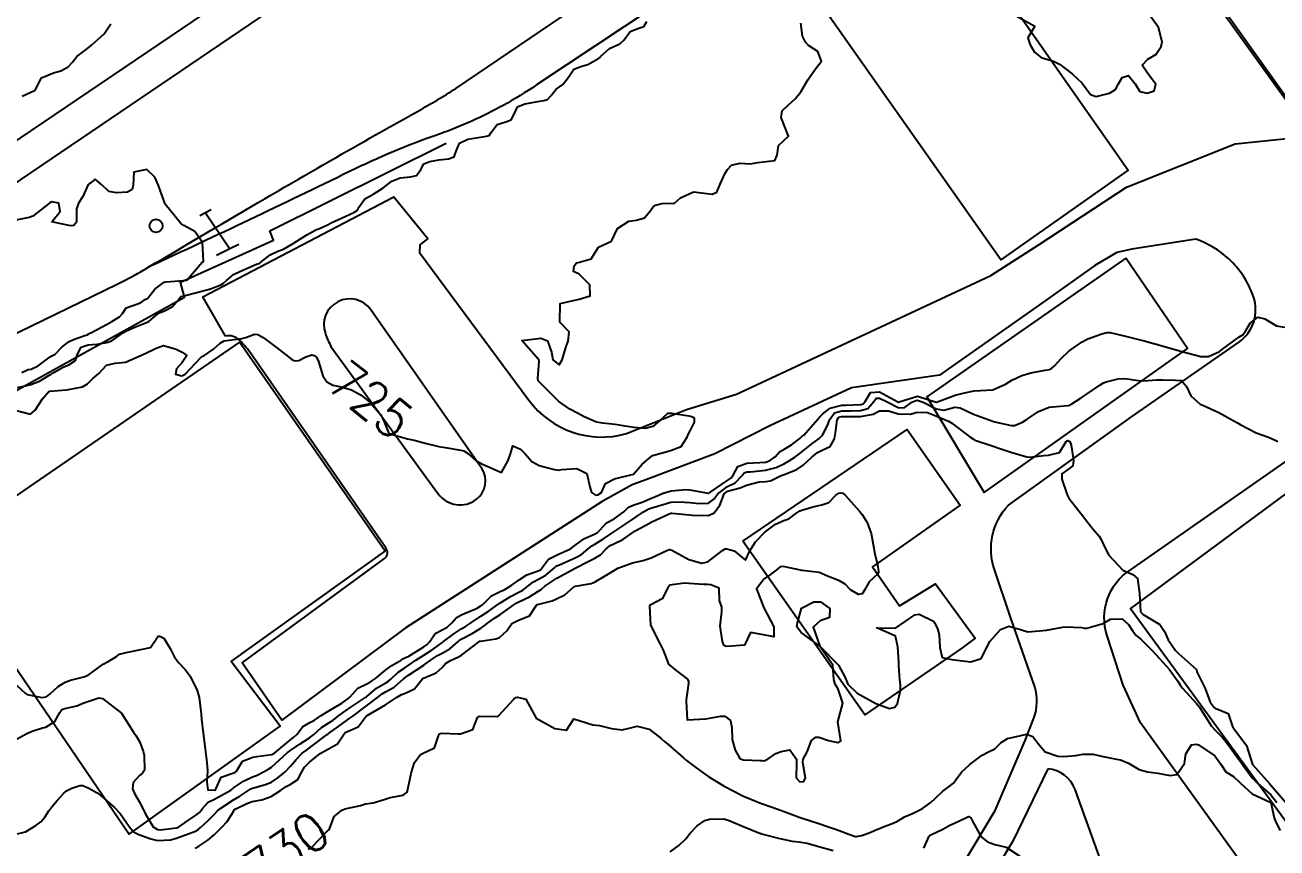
# Model space of a CAD drawing. Header units: metres. Extents: x 307586 to 320046, y 7427249 to 7434250.
# Drawn here: x 313004.6 to 313137.4, y 7432095.9 to 7432183.1 of the extents above; entities that cross this region are included whole.
import ezdxf
from ezdxf.enums import TextEntityAlignment as Align

# ---------------------------------------------------------------- set-up
doc = ezdxf.new("R2010")
doc.units = ezdxf.units.M
doc.header["$MEASUREMENT"] = 0
for name, color, linetype in [('Cotas', 45, 'Continuous'), ('Curvas de Nivel 1m', 11, 'Continuous'), ('Curvas de Nivel 5m', 15, 'Continuous'), ('Divisa', 42, 'FENCELINE2'), ('Edificações', 30, 'Continuous'), ('Linha Férrea', 20, 'Continuous'), ('Portico', 45, 'Continuous'), ('Postes', 20, 'Continuous'), ('Vias Primárias', 230, 'Continuous'), ('Vias Secundárias', 230, 'Continuous')]:
    doc.layers.add(name, color=color, linetype=linetype)
doc.styles.add('Style-STANDARD', font='STANDARD.shx')
doc.linetypes.add('FENCELINE2', pattern='A,0.25,-0.1,[132,ltypeshp.shx,S=0.1,R=0,X=-0.1,Y=0],-0.1,1', length=1.45)

msp = doc.modelspace()

# ---------------------------------------------------------------- linework, layer by layer
at = {"layer": 'Curvas de Nivel 1m', "flags": 128}
for points, elevation in [([(313003.22, 7432144.58), (313004.64, 7432144.86), (313005.22, 7432144.99), (313006.13, 7432145.35), (313007.24, 7432146.01), (313007.38, 7432146.1), (313007.59, 7432146.24), (313008.63, 7432146.85), (313009.25, 7432147.09), (313009.94, 7432147.53), (313010.17, 7432148.21), (313010.54, 7432148.95), (313011.28, 7432149.2), (313012.2, 7432149.27), (313013.28, 7432149.45), (313013.82, 7432149.63), (313014.54, 7432150.16), (313014.97, 7432150.48), (313015.3, 7432150.65), (313016.24, 7432151.07), (313017.31, 7432151.5), (313017.73, 7432151.69), (313018.22, 7432152.11), (313018.83, 7432152.59), (313019.32, 7432152.79), (313020.19, 7432153.23), (313020.93, 7432154.08), (313021.11, 7432154.31), (313021.34, 7432154.38), (313021.73, 7432154.46), (313023.35, 7432154.91), (313024.25, 7432155.15), (313025.36, 7432155.57), (313025.66, 7432155.73), (313025.96, 7432156.02), (313026.72, 7432156.67), (313027.37, 7432156.98), (313029.15, 7432157.76), (313029.38, 7432157.84), (313029.49, 7432157.87), (313029.61, 7432157.98), (313030.6, 7432158.76), (313031.4, 7432159.12), (313032.02, 7432159.34), (313033.03, 7432159.94), (313033.42, 7432160.19), (313034.47, 7432160.87), (313035.43, 7432161.38), (313035.81, 7432161.53), (313036.59, 7432161.9), (313037.15, 7432162.18), (313037.44, 7432162.3), (313038.22, 7432162.66), (313039.45, 7432163.23), (313039.84, 7432163.47), (313040.03, 7432163.85), (313040.63, 7432164.69), (313041.48, 7432165.15), (313042.53, 7432165.82), (313043.49, 7432166.56), (313044.39, 7432166.91), (313045.49, 7432167), (313046.13, 7432167.15), (313046.57, 7432167.78), (313046.9, 7432168.39), (313047.52, 7432168.64), (313048.47, 7432168.8), (313049.52, 7432168.92), (313050.12, 7432169.14), (313050.33, 7432169.73), (313050.67, 7432170.6), (313051.55, 7432170.99), (313053.13, 7432171.27), (313053.55, 7432171.32), (313053.83, 7432171.41), (313054.01, 7432171.69), (313054.68, 7432172.57), (313055.57, 7432172.86), (313056.16, 7432173.07), (313056.46, 7432173.66), (313056.82, 7432174.43), (313057.59, 7432174.76), (313058.97, 7432175.01), (313059.6, 7432175.11), (313059.99, 7432175.22), (313060.36, 7432175.61), (313060.92, 7432176.3), (313061.62, 7432176.81), (313062.24, 7432177.59), (313062.8, 7432178.42), (313063.64, 7432178.75), (313064.3, 7432178.91), (313065.42, 7432179.55), (313065.55, 7432179.66), (313065.66, 7432179.79), (313066.59, 7432180.61), (313067.67, 7432181.13), (313068.11, 7432181.52), (313068.77, 7432182.43), (313069.69, 7432182.76), (313070.24, 7432182.95), (313070.55, 7432183.49)], 724), ([(313004.29, 7432175.58), (313005.6, 7432176.18), (313005.66, 7432176.21), (313005.69, 7432176.27), (313006.36, 7432177.52), (313007.62, 7432178.03), (313008.39, 7432178.24), (313009.18, 7432178.68), (313009.64, 7432179.17), (313010.1, 7432179.76), (313010.64, 7432180.21), (313011.23, 7432180.63), (313011.66, 7432180.98), (313012.99, 7432182.18), (313013.68, 7432183.25)], 723), ([(313004.24, 7432146.28), (313004.93, 7432146.59), (313005.25, 7432146.64), (313005.98, 7432146.99), (313007.26, 7432147.94), (313007.45, 7432148.05), (313007.8, 7432148.23), (313008.52, 7432148.98), (313009.28, 7432149.54), (313009.72, 7432149.78), (313010.95, 7432150.2), (313011.22, 7432150.28), (313011.29, 7432150.37), (313011.59, 7432150.49), (313013.31, 7432151.4), (313013.8, 7432151.67), (313014.63, 7432152.16), (313014.94, 7432152.53), (313015.32, 7432153.11), (313016.84, 7432153.64), (313017.33, 7432154.01), (313017.4, 7432154.05), (313017.6, 7432154.12), (313018.35, 7432155.11), (313019.36, 7432155.83), (313019.58, 7432155.88), (313021.36, 7432156.02), (313021.75, 7432156.07), (313023.38, 7432157.95), (313023.44, 7432157.99), (313023.52, 7432158.05), (313023.41, 7432160.05), (313022.59, 7432161.23), (313021.43, 7432161.86), (313021.13, 7432162.08), (313019.45, 7432164.1), (313018.75, 7432166.11), (313018.37, 7432166.99), (313017.5, 7432167.8), (313016.12, 7432167.52), (313016.08, 7432166.14), (313015.95, 7432165.67), (313015.47, 7432165.38), (313014.3, 7432165.33), (313013.47, 7432165.47), (313012.73, 7432166.18), (313012.05, 7432166.76), (313011.48, 7432166.32), (313011.41, 7432166.28), (313011.28, 7432166.2), (313010.74, 7432164.94), (313010.25, 7432164.21), (313010.06, 7432163.61), (313010.06, 7432162.21), (313009.79, 7432161.85), (313009.43, 7432161.82), (313007.43, 7432162.24), (313008.34, 7432163.33), (313008.19, 7432164.23), (313007.45, 7432164.37), (313007.36, 7432164.34), (313007.24, 7432164.24), (313005.44, 7432162.86), (313005.02, 7432162.69), (313003.43, 7432162.4)], 723), ([(313002.85, 7432113.9), (313004.6, 7432112.27), (313004.83, 7432112.14), (313006.38, 7432111.8), (313006.83, 7432111.9), (313007.04, 7432112.03), (313007.31, 7432112.24), (313008.1, 7432112.97), (313008.84, 7432113.43), (313009.41, 7432113.65), (313010.85, 7432114), (313011.31, 7432114.19), (313012.87, 7432115.34), (313013.4, 7432115.64), (313014.28, 7432116.16), (313014.62, 7432116.42), (313014.89, 7432116.49), (313015.33, 7432116.59), (313016.89, 7432116.9), (313017.89, 7432117.11), (313018.59, 7432118.1), (313018.7, 7432118.31), (313018.91, 7432118.32), (313019.32, 7432118.1), (313019.98, 7432117), (313020.45, 7432116.08), (313020.88, 7432115.54), (313021.58, 7432114.78), (313022.1, 7432114.06), (313022.84, 7432112.56), (313023.01, 7432112.05), (313023.05, 7432111.83), (313023.26, 7432110.05), (313023.32, 7432109.53), (313023.5, 7432108.04), (313023.59, 7432107.23), (313023.73, 7432106.04), (313023.86, 7432104.93), (313023.96, 7432104.04), (313023.88, 7432102.89), (313023.98, 7432102.04), (313024.71, 7432101.98), (313024.79, 7432102.03), (313025.38, 7432103.38), (313026.74, 7432103.84), (313026.86, 7432103.88), (313027.01, 7432104), (313027.67, 7432105.07), (313028.76, 7432105.5), (313029.17, 7432105.56), (313030.76, 7432105.78), (313031.09, 7432105.96), (313032.78, 7432107.37), (313033.1, 7432107.61), (313033.45, 7432107.92), (313034.02, 7432108.69), (313034.8, 7432109.15), (313035.29, 7432109.42), (313036.01, 7432109.89), (313036.82, 7432110.39), (313038.19, 7432111.23), (313038.83, 7432111.66), (313039.04, 7432111.86), (313039.88, 7432112.82), (313040.85, 7432113.27), (313041.24, 7432113.46), (313041.76, 7432113.83), (313042.87, 7432114.75), (313043.48, 7432115.2), (313044.47, 7432115.79), (313044.72, 7432115.96), (313044.89, 7432116.01), (313045.3, 7432116.2), (313046.9, 7432117.2), (313047.23, 7432117.42), (313047.54, 7432117.75), (313048.08, 7432118.59), (313048.92, 7432119.04), (313049.38, 7432119.28), (313049.87, 7432119.73), (313050.35, 7432120.31), (313050.94, 7432120.6), (313052.53, 7432121.28), (313052.95, 7432121.53), (313053.05, 7432121.59), (313053.16, 7432121.69), (313054.07, 7432122.58), (313054.97, 7432123.05), (313055.4, 7432123.24), (313056.12, 7432123.65), (313056.99, 7432124.3), (313057.8, 7432124.83), (313059, 7432125.24), (313059.26, 7432125.36), (313059.48, 7432125.62), (313060.13, 7432126.49), (313061.02, 7432126.94), (313062.44, 7432127.58), (313062.78, 7432127.82), (313063.03, 7432128.04), (313063.92, 7432128.68), (313065.05, 7432129.17), (313065.3, 7432129.3), (313065.55, 7432129.54), (313066.27, 7432130.33), (313067.07, 7432130.77), (313068.11, 7432131.51), (313068.6, 7432131.99), (313069.08, 7432132.19), (313070.04, 7432132.54), (313071.1, 7432132.97), (313071.47, 7432133.11), (313072.27, 7432133.46), (313073.11, 7432133.74), (313074.68, 7432133.87), (313075.11, 7432133.83), (313077.05, 7432133.46), (313077.1, 7432133.46), (313077.24, 7432133.55), (313079.12, 7432134.85), (313079.44, 7432135.05), (313079.7, 7432135.37), (313080.19, 7432136.31), (313081.14, 7432136.66), (313082.51, 7432136.72), (313083.14, 7432136.78), (313083.56, 7432136.9), (313084.14, 7432137.32), (313084.62, 7432137.85), (313085.16, 7432138.17), (313085.87, 7432138.59), (313086.78, 7432139.29), (313086.99, 7432139.47), (313087.18, 7432139.64), (313088.63, 7432141.27), (313088.89, 7432141.57), (313089.2, 7432141.89), (313089.98, 7432142.48), (313091.22, 7432142.79), (313091.64, 7432142.81), (313093.22, 7432142.87), (313093.49, 7432142.94), (313093.69, 7432143.21), (313094.27, 7432144.16), (313095.23, 7432144.21), (313097.16, 7432143.17), (313097.22, 7432143.14), (313097.26, 7432143.13), (313097.31, 7432143.17), (313099.23, 7432143.77), (313101.21, 7432143.12), (313101.25, 7432143.12), (313103.23, 7432143.87), (313104.22, 7432144.1), (313105.24, 7432144.33), (313105.93, 7432144.37), (313107.24, 7432144.42), (313108.58, 7432145.03), (313109.25, 7432145.45), (313110.3, 7432145.96), (313111.26, 7432146.22), (313112.8, 7432146.52), (313113.26, 7432146.6), (313113.51, 7432146.72), (313113.77, 7432146.96), (313114.47, 7432147.76), (313115.29, 7432148.52), (313115.54, 7432148.7), (313115.91, 7432148.94), (313116.72, 7432149.51), (313117.3, 7432149.84), (313118.78, 7432150.38), (313119.31, 7432150.52), (313119.69, 7432150.52), (313121.31, 7432150.12), (313122.3, 7432149.87), (313123.3, 7432149.61), (313124.95, 7432149.18), (313125.3, 7432149.07), (313126.19, 7432148.82), (313127.29, 7432148.51), (313128.63, 7432148.13), (313129.28, 7432147.98), (313130.11, 7432147.95), (313131.29, 7432148.49), (313131.6, 7432148.76), (313133.31, 7432150.01), (313133.75, 7432150.28), (313134.06, 7432150.72), (313134.54, 7432151.51), (313135.33, 7432152.14), (313136.07, 7432151.96), (313137.32, 7432151.22), (313139.05, 7432150.94)], 726), ([(313003.68, 7432107.38), (313004.78, 7432107.99), (313005.35, 7432108.26), (313006.44, 7432108.59), (313006.79, 7432108.68), (313007.77, 7432109.26), (313008.29, 7432110.23), (313008.5, 7432110.54), (313008.82, 7432110.66), (313010.1, 7432110.92), (313010.82, 7432111.25), (313012.44, 7432111.78), (313012.83, 7432111.71), (313014.81, 7432110.15), (313016.1, 7432108.13), (313016.39, 7432107.74), (313016.77, 7432107.07), (313017.12, 7432106.12), (313017.22, 7432105.65), (313017.26, 7432104.11), (313017.06, 7432103.79), (313016.73, 7432103.55), (313016.06, 7432102.79), (313015.99, 7432102.13), (313016.21, 7432101.63), (313016.7, 7432100.78), (313017.04, 7432100.12), (313017.36, 7432099.44), (313018.18, 7432098.1), (313018.66, 7432097.82), (313018.96, 7432097.79), (313020.66, 7432098), (313020.87, 7432098.08), (313021.93, 7432098.8), (313022.68, 7432099.31), (313023.09, 7432099.64), (313023.41, 7432100.04), (313024.03, 7432100.71), (313024.7, 7432101.04), (313026.44, 7432102), (313026.59, 7432102.13), (313026.72, 7432102.23), (313027.77, 7432102.95), (313028.73, 7432103.4), (313029.15, 7432103.56), (313029.97, 7432103.97), (313030.47, 7432104.24), (313030.75, 7432104.43), (313032.41, 7432105.94), (313032.77, 7432106.24), (313033.78, 7432106.92), (313034.78, 7432107.55), (313035.22, 7432107.9), (313036.05, 7432108.64), (313036.8, 7432109.12), (313037.26, 7432109.42), (313037.84, 7432109.87), (313038.82, 7432110.58), (313040.74, 7432111.84), (313040.8, 7432111.88), (313040.83, 7432111.91), (313041.88, 7432112.79), (313042.86, 7432113.37), (313043.13, 7432113.53), (313043.43, 7432113.8), (313044.17, 7432114.49), (313044.87, 7432114.97), (313046.06, 7432115.77), (313046.89, 7432116.32), (313047.77, 7432116.87), (313048.9, 7432117.68), (313048.94, 7432117.7), (313048.98, 7432117.74), (313050.06, 7432118.58), (313050.92, 7432119.12), (313051.3, 7432119.34), (313051.84, 7432119.71), (313052.94, 7432120.43), (313053.71, 7432120.92), (313054.74, 7432121.67), (313054.86, 7432121.77), (313054.96, 7432121.83), (313056.09, 7432122.53), (313056.97, 7432122.98), (313057.4, 7432123.21), (313057.93, 7432123.63), (313058.52, 7432124.09), (313058.99, 7432124.32), (313059.83, 7432124.78), (313060.79, 7432125.6), (313060.9, 7432125.7), (313061, 7432125.76), (313061.27, 7432125.87), (313063.01, 7432126.66), (313063.6, 7432126.98), (313064.31, 7432127.56), (313064.7, 7432127.88), (313065.03, 7432128.07), (313065.96, 7432128.62), (313067.05, 7432129.38), (313067.14, 7432129.44), (313067.27, 7432129.53), (313069.07, 7432130.73), (313069.53, 7432131.03), (313070.2, 7432131.49), (313070.75, 7432131.81), (313071.08, 7432131.94), (313072.26, 7432132.29), (313073.09, 7432132.51), (313073.96, 7432132.57), (313075.09, 7432132.5), (313076.12, 7432132.38), (313077.09, 7432132.4), (313077.66, 7432132.83), (313078.06, 7432133.4), (313079.11, 7432134.2), (313079.9, 7432134.59), (313080.66, 7432135.36), (313080.86, 7432135.63), (313081.13, 7432135.73), (313081.53, 7432135.75), (313083.13, 7432135.93), (313084.24, 7432136.21), (313085.14, 7432136.62), (313085.58, 7432136.86), (313086.24, 7432137.3), (313086.76, 7432137.69), (313087.15, 7432137.99), (313087.88, 7432138.57), (313088.81, 7432139.27), (313089.18, 7432139.64), (313089.74, 7432140.71), (313089.92, 7432141.25), (313090.46, 7432141.99), (313091.21, 7432142.2), (313092.21, 7432142.22), (313093.21, 7432142.24), (313093.97, 7432142.44), (313094.62, 7432143.2), (313094.87, 7432143.55), (313095.23, 7432143.56), (313095.95, 7432143.18), (313097.21, 7432142.55), (313097.84, 7432142.54), (313098.72, 7432143.15), (313099.22, 7432143.33), (313099.86, 7432143.13), (313101.21, 7432142.43), (313102.05, 7432142.27), (313103.22, 7432142.58), (313103.76, 7432142.54), (313105.2, 7432141.86), (313107.12, 7432141.13), (313107.19, 7432141.11), (313107.44, 7432141.05), (313108.87, 7432140.71), (313109.19, 7432140.64), (313109.55, 7432140.65), (313110.39, 7432141.01), (313110.89, 7432141.31), (313111.2, 7432141.54), (313112.07, 7432142.13), (313113.22, 7432142.58), (313113.55, 7432142.64), (313115.22, 7432142.76), (313115.37, 7432142.8), (313115.63, 7432142.95), (313116.59, 7432143.58), (313117.23, 7432144), (313118.58, 7432144.91), (313118.98, 7432145.17), (313119.25, 7432145.29), (313120.54, 7432145.6), (313121.25, 7432145.63), (313122.69, 7432145.42), (313123.25, 7432145.38), (313124.61, 7432145.48), (313125.25, 7432145.48), (313126.6, 7432145.46), (313127.25, 7432145.42), (313127.77, 7432144.8), (313128.23, 7432143.79), (313129.22, 7432142.93), (313129.56, 7432142.78), (313131.21, 7432142.03), (313132.8, 7432141.14), (313133.2, 7432140.92), (313133.54, 7432140.73), (313135.18, 7432139.88), (313136.48, 7432139.4), (313137.18, 7432139.09), (313137.45, 7432138.96)], 727), ([(313003.61, 7432097.32), (313004.66, 7432097.57), (313005.76, 7432098.25), (313006.27, 7432098.64), (313006.68, 7432099.13), (313007.12, 7432099.8), (313007.44, 7432100.23), (313008.02, 7432100.91), (313008.71, 7432101.67), (313009.01, 7432101.92), (313009.57, 7432102.21), (313010.41, 7432102.5), (313010.72, 7432102.49), (313011.36, 7432102.19), (313012.23, 7432101.7), (313012.7, 7432101.37), (313014.08, 7432100.16), (313014.68, 7432099.51), (313015.65, 7432098.14), (313016.1, 7432097.58), (313016.65, 7432097.29), (313017.93, 7432096.83), (313018.65, 7432096.67), (313020.01, 7432096.73), (313020.65, 7432096.9), (313022.01, 7432097.41), (313022.66, 7432097.65), (313022.92, 7432097.79), (313023.22, 7432098.04), (313023.98, 7432098.73), (313024.68, 7432099.44), (313024.97, 7432099.75), (313025.26, 7432100.02), (313026.7, 7432100.97), (313027.36, 7432101.34), (313028.33, 7432101.98), (313028.56, 7432102.14), (313028.72, 7432102.21), (313030.11, 7432102.58), (313030.73, 7432102.85), (313031.4, 7432103.29), (313032.19, 7432103.94), (313032.75, 7432104.52), (313033.39, 7432105.29), (313034, 7432105.92), (313034.43, 7432106.24), (313034.77, 7432106.47), (313036.64, 7432107.88), (313036.72, 7432107.94), (313036.78, 7432107.99), (313037.89, 7432108.77), (313038.81, 7432109.43), (313039.06, 7432109.61), (313039.37, 7432109.85), (313040.82, 7432110.92), (313041.99, 7432111.82), (313042.46, 7432112.2), (313042.84, 7432112.41), (313043.75, 7432112.9), (313044.75, 7432113.79), (313044.81, 7432113.85), (313044.86, 7432113.89), (313045.25, 7432114.17), (313046.88, 7432115.23), (313047.19, 7432115.45), (313047.57, 7432115.75), (313048.35, 7432116.28), (313048.89, 7432116.56), (313049.65, 7432116.98), (313050.48, 7432117.72), (313050.7, 7432117.92), (313050.91, 7432118.04), (313052.01, 7432118.61), (313052.92, 7432119.16), (313053.25, 7432119.36), (313053.65, 7432119.68), (313054.4, 7432120.21), (313054.94, 7432120.58), (313056.43, 7432121.65), (313056.74, 7432121.86), (313056.96, 7432121.96), (313058.09, 7432122.5), (313058.97, 7432123.04), (313059.32, 7432123.28), (313059.74, 7432123.61), (313060.46, 7432124.13), (313060.99, 7432124.47), (313063, 7432125.57), (313064.32, 7432126.24), (313065.01, 7432126.6), (313065.62, 7432126.95), (313066.19, 7432127.54), (313066.64, 7432127.92), (313067.03, 7432128.12), (313068.01, 7432128.55), (313069.05, 7432129.32), (313069.15, 7432129.4), (313069.32, 7432129.5), (313070.44, 7432130.1), (313071.06, 7432130.44), (313072.92, 7432131.3), (313073.07, 7432131.34), (313073.18, 7432131.34), (313075.07, 7432131.17), (313075.36, 7432131.14), (313077.07, 7432131.1), (313077.69, 7432131.4), (313078.29, 7432132.19), (313078.74, 7432133.39), (313079.11, 7432133.68), (313080.43, 7432134.04), (313081.11, 7432134.31), (313082.47, 7432134.69), (313083.12, 7432134.71), (313083.65, 7432134.79), (313084.71, 7432135.31), (313085.01, 7432135.43), (313085.12, 7432135.46), (313086.45, 7432135.98), (313087.13, 7432136.43), (313088.04, 7432137.28), (313088.63, 7432137.79), (313089.15, 7432138.04), (313090, 7432138.41), (313090.43, 7432139.25), (313090.55, 7432139.87), (313090.72, 7432141.24), (313090.9, 7432141.54), (313091.2, 7432141.62), (313092.79, 7432141.62), (313093.2, 7432141.62), (313094.54, 7432141.86), (313095.21, 7432142.2), (313096.17, 7432142.22), (313097.2, 7432141.89), (313098.5, 7432141.86), (313099.21, 7432142.08), (313100.32, 7432142.02), (313101.2, 7432141.68), (313102.54, 7432141.1), (313102.95, 7432140.85), (313103.19, 7432140.64), (313104.79, 7432139.46), (313105.17, 7432139.19), (313105.42, 7432139.07), (313107.16, 7432138.48), (313107.98, 7432138.22), (313109.16, 7432137.84), (313110.83, 7432137.32), (313111.15, 7432137.28), (313112.65, 7432137.48), (313113.15, 7432137.52), (313114.32, 7432137.8), (313115.03, 7432138.95), (313115.09, 7432139.03), (313115.17, 7432139.05), (313115.41, 7432138.95), (313115.54, 7432138.57), (313115.79, 7432136.94), (313115.72, 7432136.37), (313115.14, 7432135.96), (313114.55, 7432135.54), (313114.54, 7432134.96), (313115.11, 7432133.31), (313115.3, 7432132.95), (313116.06, 7432131.97), (313116.87, 7432130.93), (313117.07, 7432130.68), (313117.84, 7432129.7), (313118.5, 7432128.91), (313118.72, 7432128.58), (313119.04, 7432127.86), (313119.54, 7432126.89), (313121.01, 7432125.33), (313122.08, 7432124.86), (313122.58, 7432124.44), (313122.78, 7432122.85), (313122.9, 7432120.91), (313122.93, 7432120.85), (313123.17, 7432120.63), (313124.94, 7432119.57), (313125.44, 7432118.82), (313125.83, 7432117.92), (313126.6, 7432116.81), (313126.91, 7432116.49), (313128.82, 7432114.78), (313128.84, 7432114.74), (313128.88, 7432114.54), (313129.75, 7432112.77), (313130.29, 7432111.32), (313130.71, 7432110.76), (313130.83, 7432110.67), (313132.21, 7432110.12), (313132.67, 7432108.73), (313132.72, 7432108.64), (313132.81, 7432108.53), (313134.13, 7432106.72), (313134.76, 7432104.71), (313136.57, 7432102.69), (313136.74, 7432102.5), (313138.32, 7432100.67)], 728), ([(313022.64, 7432095.85), (313022.79, 7432095.9), (313023.02, 7432096.05), (313024, 7432096.69), (313024.66, 7432097.26), (313025.44, 7432098.02), (313026.02, 7432098.66), (313026.69, 7432099.73), (313026.79, 7432099.9), (313026.94, 7432100), (313028.12, 7432100.57), (313028.7, 7432100.78), (313029.7, 7432100.97), (313030.71, 7432101.31), (313031.7, 7432101.95), (313032.29, 7432102.37), (313032.72, 7432102.6), (313033.54, 7432103.11), (313033.96, 7432103.92), (313034.25, 7432104.42), (313034.75, 7432104.95), (313035.88, 7432105.89), (313036.77, 7432106.38), (313037.73, 7432106.91), (313038.36, 7432107.86), (313038.56, 7432108.09), (313038.79, 7432108.2), (313039.94, 7432108.71), (313040.79, 7432109.84), (313040.81, 7432109.86), (313040.89, 7432109.91), (313042.83, 7432111.04), (313043.98, 7432111.8), (313044.51, 7432112.12), (313044.84, 7432112.25), (313045.9, 7432112.72), (313046.73, 7432113.76), (313046.86, 7432113.86), (313048.19, 7432114.43), (313048.88, 7432115.04), (313049.2, 7432115.41), (313049.72, 7432115.73), (313050.51, 7432116.1), (313050.89, 7432116.31), (313052.69, 7432117.69), (313052.82, 7432117.77), (313052.9, 7432117.8), (313054.54, 7432118.05), (313054.91, 7432118.19), (313055.69, 7432118.89), (313056.24, 7432119.65), (313056.94, 7432120.03), (313058.08, 7432120.49), (313058.84, 7432121.62), (313058.9, 7432121.67), (313058.95, 7432121.69), (313060.5, 7432122.06), (313060.96, 7432122.26), (313061.85, 7432122.71), (313062.83, 7432123.57), (313062.98, 7432123.61), (313064.63, 7432123.91), (313064.99, 7432124.05), (313065.93, 7432124.6), (313067, 7432125.25), (313067.46, 7432125.52), (313069.01, 7432126.08), (313070.16, 7432126.34), (313071.01, 7432126.63), (313072.74, 7432127.45), (313072.97, 7432127.51), (313073.02, 7432127.51), (313073.2, 7432127.45), (313075.01, 7432126.46), (313076.37, 7432126.06), (313077.01, 7432126.21), (313078.58, 7432127.39), (313078.85, 7432127.56), (313079.03, 7432127.58), (313079.8, 7432127.37), (313081.01, 7432126.36), (313081.47, 7432127.35), (313082.07, 7432128.32), (313083.05, 7432129.33), (313084.19, 7432130.19), (313085.07, 7432130.57), (313085.61, 7432130.76), (313086.29, 7432131.3), (313086.76, 7432131.61), (313087.08, 7432131.72), (313088.3, 7432132.06), (313089.09, 7432132.25), (313089.85, 7432132.49), (313090.57, 7432133.25), (313090.89, 7432133.46), (313091.11, 7432133.5), (313091.33, 7432133.46), (313091.6, 7432133.23), (313093.08, 7432131.57), (313093.38, 7432131.21), (313093.92, 7432130.35), (313094.33, 7432129.2), (313094.6, 7432127.63), (313094.68, 7432127.19), (313095.01, 7432125.89), (313095.11, 7432125.19), (313095.11, 7432125.08), (313095, 7432124.88), (313094.13, 7432124.06), (313093.62, 7432123.2), (313093.37, 7432122.82), (313092.98, 7432122.72), (313092.15, 7432123.22), (313091.57, 7432123.82), (313090.99, 7432124.18), (313089.51, 7432124.74), (313089, 7432125), (313088.8, 7432125.06), (313087, 7432125.29), (313085.01, 7432125.7), (313084.67, 7432125.65), (313084.24, 7432125.32), (313083.55, 7432124.77), (313082.99, 7432124.38), (313082.18, 7432123.34), (313082.95, 7432121.33), (313084.01, 7432119.32), (313084, 7432118.24), (313082.92, 7432118.46), (313081.55, 7432118.72), (313080.9, 7432117.36), (313079.07, 7432117.21), (313078.9, 7432117.26), (313078.81, 7432117.29), (313078.69, 7432117.38), (313078.55, 7432117.74), (313078.33, 7432119.39), (313078.49, 7432120.93), (313078.48, 7432121.39), (313078.26, 7432122.09), (313078.21, 7432123.39), (313077.33, 7432123.75), (313076.99, 7432123.8), (313076.59, 7432123.81), (313074.99, 7432123.91), (313074.49, 7432123.94), (313072.99, 7432123.74), (313072.78, 7432123.45), (313072.16, 7432122.27), (313070.96, 7432121.64), (313070.85, 7432121.59), (313070.82, 7432121.48), (313070.93, 7432119.48), (313071.94, 7432117.46), (313072.27, 7432116.83), (313072.79, 7432115.45), (313072.82, 7432115.39), (313072.88, 7432115.31), (313073.64, 7432114.68), (313074.87, 7432113.77), (313074.95, 7432113.52), (313074.96, 7432113.43), (313074.95, 7432113.34), (313074.85, 7432112.57), (313074.7, 7432111.57), (313074.7, 7432111.43), (313074.81, 7432109.43), (313076.81, 7432109.57), (313078.36, 7432109.84), (313078.82, 7432109.84), (313079.43, 7432109.37), (313079.57, 7432108.6), (313079.6, 7432107.37), (313079.91, 7432106.23), (313080.42, 7432105.36), (313080.76, 7432105.22), (313082.57, 7432105.14), (313082.76, 7432105.12), (313082.99, 7432105.1), (313083.42, 7432105.32), (313084.21, 7432105.88), (313084.77, 7432106.08), (313085.72, 7432106.25), (313086.43, 7432105.29), (313086.41, 7432104.94), (313086.38, 7432103.29), (313086.74, 7432102.9), (313087.15, 7432102.87), (313087.38, 7432103.27), (313087.1, 7432104.93), (313087.12, 7432105.28), (313087.56, 7432106.06), (313088, 7432107.27), (313088.45, 7432107.61), (313088.79, 7432107.61), (313089.79, 7432107.25), (313090.78, 7432107.04), (313091.12, 7432107.23), (313090.81, 7432109.24), (313091.33, 7432111.23), (313090.85, 7432112.7), (313090.52, 7432113.24), (313090.37, 7432113.74), (313090.28, 7432115.25), (313088.9, 7432117.26), (313086.92, 7432118.72), (313086.44, 7432119.29), (313086.51, 7432119.72), (313086.95, 7432121.29), (313088.26, 7432121.97), (313088.96, 7432121.95), (313089.96, 7432121.25), (313089.91, 7432120.28), (313088.94, 7432119.94), (313088.18, 7432119.27), (313088.9, 7432117.26), (313090.88, 7432115.24), (313091.57, 7432113.93), (313091.86, 7432113.22), (313092.85, 7432112.28), (313094.83, 7432111.19), (313096.29, 7432110.64), (313096.83, 7432110.78), (313097.14, 7432111.17), (313097.43, 7432112.59), (313097.43, 7432113.16), (313097.38, 7432113.67), (313097.28, 7432115.16), (313097.27, 7432115.55), (313097.16, 7432117.17), (313096.92, 7432118.3), (313094.93, 7432119.19), (313096.93, 7432119.17), (313098.95, 7432120.59), (313099.43, 7432120.65), (313100.94, 7432119.89), (313101.23, 7432119.41), (313101.35, 7432119.11), (313101.56, 7432118.47), (313101.6, 7432117.11), (313101.86, 7432116.07), (313102.89, 7432115.86), (313104.29, 7432115.67), (313104.89, 7432115.59), (313105.99, 7432115.96), (313106.58, 7432117.05), (313106.66, 7432117.29), (313106.91, 7432117.76), (313108.04, 7432119.03), (313108.94, 7432119.37), (313110.17, 7432119.01), (313110.93, 7432118.76), (313112.93, 7432118.97), (313114.61, 7432119.28), (313114.94, 7432119.3), (313116.65, 7432119.22), (313116.94, 7432119.18), (313117.19, 7432119.18), (313118.94, 7432119.67), (313119.73, 7432120.11), (313120.95, 7432120.16), (313121.61, 7432119.54), (313122.07, 7432118.86), (313122.45, 7432118.38), (313122.92, 7432118), (313124.09, 7432116.84), (313124.9, 7432115.96), (313125.93, 7432114.82), (313126.87, 7432113.55), (313127.15, 7432113.09), (313127.35, 7432112.8), (313128.84, 7432111.17), (313129.16, 7432110.78), (313129.75, 7432109.84), (313130.43, 7432108.76), (313130.81, 7432108.35), (313131.61, 7432107.56), (313132.25, 7432106.74), (313132.78, 7432105.99), (313133.7, 7432104.72), (313134.75, 7432103.3), (313135.34, 7432102.7), (313136.73, 7432101.51), (313137.37, 7432100.68)], 729), ([(313073.02, 7432095.45), (313073.95, 7432096.13), (313074.66, 7432096.84), (313075.13, 7432097.42), (313075.88, 7432098.2), (313076.68, 7432098.77), (313077.17, 7432098.91), (313078.69, 7432098.94), (313079.28, 7432098.78), (313080.68, 7432098.17), (313082.59, 7432097.4), (313082.66, 7432097.38), (313082.86, 7432097.33), (313084.66, 7432096.88), (313085.97, 7432096.6), (313086.66, 7432096.53), (313087.56, 7432096.37), (313088.65, 7432096.07), (313090.3, 7432095.59)], 731), ([(313099.93, 7432095.85), (313100.5, 7432097.12), (313100.58, 7432097.21), (313100.66, 7432097.25), (313101.93, 7432097.84), (313102.68, 7432098.28), (313103.25, 7432098.53), (313104.38, 7432099.07), (313104.59, 7432099.18), (313104.69, 7432099.21), (313104.92, 7432099.07), (313105.12, 7432098.63), (313105.99, 7432097.06), (313106.66, 7432096.51), (313107.46, 7432096.24), (313108.66, 7432095.95), (313110.09, 7432095.01)], 731)]:
    msp.add_lwpolyline(points, dxfattribs=dict(at, elevation=elevation))
at = {"layer": 'Curvas de Nivel 5m', "flags": 128}
for points, elevation in [([(313109.71, 7432184.08), (313111.7, 7432183), (313110.93, 7432181.76), (313111.21, 7432181), (313111.67, 7432180.23), (313112.35, 7432179.68), (313113.66, 7432179.29), (313114.29, 7432178.96), (313115.64, 7432177.95), (313116.72, 7432176.94), (313117.61, 7432175.76), (313118.21, 7432175.52), (313119.61, 7432175.87), (313120.24, 7432176.27), (313120.55, 7432176.89), (313120.96, 7432177.55), (313121.64, 7432177.74), (313122.34, 7432176.87), (313122.82, 7432176.06), (313123.61, 7432175.87), (313124.33, 7432176.13), (313124.52, 7432176.84), (313123.64, 7432178.02), (313123.08, 7432178.86), (313123.66, 7432179.48), (313124.53, 7432179.98), (313125.1, 7432180.84), (313125.18, 7432181.33), (313124.79, 7432182.84), (313123.72, 7432184.35)], 725), ([(313003.55, 7432142.29), (313005.19, 7432141.87), (313005.68, 7432142.26), (313006.45, 7432143.49), (313007.13, 7432144.24), (313007.18, 7432144.27), (313007.21, 7432144.28), (313008.99, 7432144.45), (313009.22, 7432144.47), (313010.68, 7432144.74), (313011.23, 7432145.06), (313011.8, 7432145.63), (313012.44, 7432146.18), (313013.25, 7432147.04), (313014.14, 7432147.27), (313015.26, 7432147.37), (313016.94, 7432148.12), (313017.17, 7432148.21), (313017.26, 7432148.25), (313018.52, 7432148.86), (313019.28, 7432149.14), (313020.62, 7432148.74), (313021.27, 7432148.42), (313021.77, 7432148.07), (313021.26, 7432147.33), (313020.67, 7432146.67), (313020.55, 7432146.09), (313021.24, 7432145.93), (313021.57, 7432146.08), (313023.26, 7432147.89), (313023.36, 7432147.96), (313023.56, 7432148.05), (313024.58, 7432148.73), (313025.28, 7432149.37), (313025.7, 7432149.61), (313027.29, 7432149.84), (313027.45, 7432149.84), (313028.01, 7432149.99), (313028.94, 7432150.34), (313029.3, 7432150.29), (313029.84, 7432149.97), (313031.28, 7432148.93), (313032.55, 7432147.94), (313032.92, 7432147.6), (313033.26, 7432147.52), (313033.63, 7432147.55), (313034.36, 7432147.92), (313035.03, 7432148.15), (313035.27, 7432148.09), (313035.52, 7432147.91), (313035.72, 7432147.45), (313036.17, 7432145.9), (313036.61, 7432145.27), (313037.23, 7432144.94), (313038.12, 7432144.76), (313039.23, 7432144.45), (313040.25, 7432143.85), (313041.21, 7432143.08), (313042.31, 7432141.82), (313042.6, 7432141.23), (313043.17, 7432139.81), (313045.16, 7432139.22), (313045.86, 7432139.08), (313047.16, 7432138.73), (313048.48, 7432138.42), (313049.15, 7432138.31), (313050.83, 7432138.04), (313051.15, 7432137.95), (313051.51, 7432137.71), (313052.39, 7432136.95), (313053.13, 7432136.55), (313055.12, 7432135.67), (313055.84, 7432136.95), (313056.08, 7432137.66), (313056.32, 7432138.49), (313057.15, 7432138.13), (313057.64, 7432137.64), (313058.35, 7432136.84), (313059.13, 7432136.41), (313060.75, 7432135.98), (313061.13, 7432135.93), (313061.52, 7432135.99), (313063.13, 7432136.1), (313064.19, 7432135.56), (313064.51, 7432134.15), (313064.69, 7432133.55), (313065.1, 7432133.28), (313065.34, 7432133.31), (313065.73, 7432133.54), (313066.16, 7432134.49), (313067.12, 7432135), (313069.12, 7432135.5), (313070.06, 7432136.56), (313071.14, 7432137.48), (313072.7, 7432137.91), (313073.15, 7432138.02), (313074.19, 7432138.41), (313074.81, 7432139.43), (313074.93, 7432139.68), (313075.18, 7432140.15), (313075.61, 7432141), (313075.6, 7432141.43), (313075.2, 7432141.6), (313074.99, 7432141.64), (313073.2, 7432141.94), (313072.74, 7432141.91), (313072.23, 7432141.46), (313071.18, 7432140.53), (313070.35, 7432140.32), (313069.18, 7432140.43), (313068.24, 7432140.57), (313067.19, 7432140.77), (313065.83, 7432140.9), (313065.19, 7432141.02), (313063.88, 7432141.56), (313063.2, 7432141.95), (313062.39, 7432142.39), (313061.22, 7432143.21), (313060.82, 7432143.6), (313059.24, 7432145.19), (313059.02, 7432145.4), (313058.98, 7432145.62), (313059.12, 7432147.48), (313059.08, 7432147.62), (313057.29, 7432149.65), (313059.3, 7432149.91), (313059.99, 7432149.61), (313060.44, 7432148.44), (313060.56, 7432147.61), (313061.26, 7432147.1), (313061.55, 7432147.6), (313061.94, 7432148.93), (313062.19, 7432149.59), (313062.3, 7432150.59), (313061.31, 7432151.6), (313061.34, 7432153.6), (313063.35, 7432154.04), (313064.52, 7432154.39), (313064.5, 7432155.56), (313063.37, 7432156.7), (313062.78, 7432156.98), (313062.85, 7432157.58), (313063.08, 7432157.89), (313063.39, 7432157.97), (313064.64, 7432158.31), (313065.41, 7432159.55), (313066.78, 7432160.18), (313067.43, 7432161.53), (313068.64, 7432162.31), (313069.45, 7432162.43), (313070.28, 7432162.66), (313070.98, 7432163.48), (313071.16, 7432163.79), (313071.47, 7432164.01), (313072.17, 7432164.17), (313073.47, 7432164.23), (313074.12, 7432164.8), (313075.48, 7432165.43), (313077.48, 7432165.16), (313077.96, 7432165.4), (313078.32, 7432166.23), (313078.86, 7432167.39), (313079.11, 7432167.79), (313079.52, 7432168.26), (313080.41, 7432168.48), (313081.52, 7432168.4), (313082.33, 7432168.54), (313083.52, 7432168.69), (313084.1, 7432168.75), (313084.35, 7432169.32), (313084.51, 7432170.35), (313085.55, 7432171.31), (313084.8, 7432173.32), (313084.9, 7432174), (313085.6, 7432174.68), (313085.93, 7432174.97), (313086.27, 7432175.3), (313086.88, 7432176.03), (313087.62, 7432177.29), (313088.44, 7432178.48), (313089.05, 7432179.27), (313088.69, 7432180.3), (313087.67, 7432180.95), (313087.36, 7432181.29), (313087.06, 7432181.92), (313086.88, 7432183.3)], 725), ([(313034.64, 7432095.73), (313034.98, 7432095.9), (313036.66, 7432097.67), (313036.78, 7432097.76), (313036.87, 7432097.88), (313037.37, 7432099.19), (313038.21, 7432099.86), (313038.55, 7432100.01), (313038.69, 7432100.05), (313040.19, 7432100.36), (313040.7, 7432100.54), (313041.53, 7432100.66), (313042.7, 7432101), (313043.31, 7432101.2), (313044.71, 7432101.46), (313045.11, 7432101.78), (313045.41, 7432103.1), (313045.55, 7432103.78), (313045.91, 7432104.93), (313046.53, 7432105.76), (313046.76, 7432105.87), (313048.04, 7432106.47), (313048.46, 7432107.74), (313048.57, 7432107.96), (313048.79, 7432108.02), (313050.54, 7432107.97), (313050.79, 7432107.97), (313052.08, 7432108.41), (313052.6, 7432109.69), (313052.81, 7432109.82), (313054.68, 7432109.8), (313054.81, 7432109.86), (313056.44, 7432111.65), (313056.65, 7432111.83), (313056.84, 7432111.86), (313057.7, 7432111.63), (313058.81, 7432109.62), (313060.8, 7432108.52), (313062.01, 7432108.36), (313062.81, 7432109.57), (313064.8, 7432108.91), (313065.52, 7432108.83), (313066.8, 7432108.53), (313067.92, 7432108.39), (313068.8, 7432108.61), (313069.51, 7432108.79), (313070.8, 7432108.47), (313072.06, 7432107.46), (313072.44, 7432107.11), (313072.78, 7432106.86), (313074.43, 7432105.43), (313074.76, 7432105.15), (313075.73, 7432104.39), (313076.75, 7432103.65), (313077.12, 7432103.4), (313078.73, 7432102.4), (313080.66, 7432101.41), (313080.71, 7432101.39), (313080.78, 7432101.36), (313082.16, 7432100.79), (313082.71, 7432100.59), (313083.84, 7432100.18), (313084.7, 7432099.88), (313085.12, 7432099.73), (313086.25, 7432099.29), (313086.69, 7432099.13), (313086.9, 7432099.06), (313088.68, 7432098.5), (313089.8, 7432098.12), (313090.67, 7432097.82), (313092.25, 7432097.22), (313092.55, 7432097.1), (313092.66, 7432097.08), (313092.78, 7432097.09), (313093.34, 7432097.2), (313094.31, 7432097.55), (313094.67, 7432097.72), (313095.72, 7432098.13), (313096.68, 7432098.48), (313097.12, 7432098.72), (313097.87, 7432099.15), (313098.7, 7432099.52), (313099.77, 7432100.06), (313100.71, 7432100.73), (313101.13, 7432101.11), (313101.95, 7432101.88), (313102.73, 7432102.48), (313103.07, 7432102.75), (313103.31, 7432103.08), (313103.92, 7432103.91), (313104.76, 7432104.68), (313104.98, 7432104.85), (313105.26, 7432105.07), (313106.12, 7432105.71), (313106.78, 7432106.04), (313107.46, 7432106.36), (313108.11, 7432107.03), (313108.8, 7432107.47), (313110.06, 7432107.74), (313110.8, 7432107.91), (313111.48, 7432107.67), (313112, 7432106.98), (313112.78, 7432106.04), (313114.13, 7432105.6), (313114.77, 7432105.57), (313116.05, 7432105.66), (313116.78, 7432105.82), (313117.89, 7432105.8), (313118.77, 7432105.6), (313120.36, 7432105.29), (313120.77, 7432105.2), (313121.61, 7432104.87), (313122.34, 7432104.44), (313122.76, 7432104.19), (313123.64, 7432103.95), (313124.75, 7432103.8), (313126.04, 7432103.53), (313126.75, 7432103.66), (313127.55, 7432104.8), (313127.72, 7432105.86), (313128.29, 7432106.79), (313128.79, 7432106.86), (313129.03, 7432106.78), (313130.78, 7432105.64), (313131.42, 7432104.75), (313131.94, 7432103.92), (313132.75, 7432103.44), (313133.49, 7432102.72), (313134.73, 7432101.61), (313136.71, 7432100.69), (313137.07, 7432099.06), (313137.2, 7432098.68), (313137.71, 7432097.7)], 730)]:
    msp.add_lwpolyline(points, dxfattribs=dict(at, elevation=elevation))
at = {"layer": 'Divisa'}
msp.add_lwpolyline([(312720.03, 7432007.44), (312760, 7432027.81), (312781, 7431994.59), (312852.3, 7432067.51), (312863.79, 7432076.54), (312882.19, 7432085.84), (312933.65, 7432108.12), (312967.13, 7432126.93), (312994.7, 7432139.4), (313021.52, 7432154.24), (313021.1, 7432155.83), (313030.95, 7432160.31), (313030.55, 7432161.29), (313049.25, 7432170.57)], dxfattribs=at)
at = {"layer": 'Edificações'}
for points in [[(313118.69, 7432203), (313135.8, 7432214.62), (313138.93, 7432210.42), (313148.43, 7432216.37), (313165, 7432190.22), (313140.06, 7432173.02)], [(313147.57, 7432216.29), (313139.3, 7432210.3), (313135.6, 7432214.98), (313118.84, 7432202.26), (313140.28, 7432172.46), (313165.74, 7432190.08)], [(313085.23, 7432190.66), (313098.58, 7432200.58), (313121.59, 7432167.73), (313108.09, 7432158.23)], [(313121.35, 7432158.38), (313100.24, 7432143.69), (313106.32, 7432133.56), (313127.89, 7432148.81)], [(313027.35, 7432149.5), (312994.45, 7432126.89), (312990.25, 7432132.18), (312984.74, 7432127.55), (312992.79, 7432115.86), (312999.97, 7432120.27), (313015.65, 7432097.32), (313031.65, 7432108.79), (313026.46, 7432115.63), (313042.8, 7432127.33)], [(313175.5, 7432109.39), (313150.86, 7432142.7), (313121.82, 7432121.26), (313146.24, 7432087.84)], [(313080.72, 7432128.39), (313098.15, 7432140.22), (313103.76, 7432132.19), (313094.47, 7432125.68), (313097.35, 7432121.55), (313101.17, 7432123.87), (313105.37, 7432118.1), (313103.95, 7432117.06), (313093.67, 7432109.96)]]:
    msp.add_lwpolyline(points, close=True, dxfattribs=at)
at = {"layer": 'Linha Férrea'}
for points in [[(312831.22, 7432081.47), (312838.5, 7432083.69), (312855.22, 7432088.46, -0.017666), (312865.88, 7432091.09, 0.009391), (312870.76, 7432092.21), (312885.4, 7432096.7, 0.010973), (312897.3, 7432100.63), (312907.86, 7432104.44, -0.031419), (312912.5, 7432106.32), (312947.48, 7432122.34), (312960.11, 7432129.65, -0.021992), (312971, 7432135.31, -0.013948), (312979.37, 7432138.93), (312992.03, 7432144.77), (313014.43, 7432155.67, 0.020805), (313017.74, 7432157.46, -0.001658), (313030.08, 7432164.73, -0.005063), (313046.28, 7432173.99, 0.015456), (313050.27, 7432176.38), (313075.04, 7432193.18), (313118.77, 7432222.93), (313142.27, 7432239.19), (313159.55, 7432250.99)], [(313165.65, 7432250.54), (313162.18, 7432248.02), (313138.27, 7432231.44), (313113.65, 7432214.32), (313096.21, 7432202.36), (313071.32, 7432185.05), (313058.84, 7432176.75, -0.019286), (313055.3, 7432174.58, -0.043446), (313048.55, 7432171.55, 0.029573), (313039.01, 7432167.57, -0.005161), (313017.74, 7432157.46, 17.307932)], [(312577.76, 7431995.27), (312602.57, 7432003.87), (312638.6, 7432016.5), (312677.96, 7432030.69), (312722.29, 7432046.64), (312754.74, 7432058.42), (312791.5, 7432071.78), (312818.67, 7432081.6), (312847.91, 7432092.48), (312861.44, 7432097.26), (312871.59, 7432101.41), (312881.14, 7432105.27), (312884.35, 7432106.55, 0.003925), (312892.72, 7432109.97, 0.003533), (312900.14, 7432113.13, 0.009568), (312919.29, 7432121.9, 0.008897), (312940.51, 7432132.58, 0.006233), (312957.25, 7432141.65, 0.014542), (312977.63, 7432153.81), (313002.87, 7432170.29), (313032.27, 7432190.18)], [(312586.33, 7431994.09), (312631.58, 7432009.64), (312684.61, 7432029.27), (312714.59, 7432039.37), (312749.27, 7432051.77), (312784.8, 7432064.74), (312820.73, 7432077.93), (312834.1, 7432082.44), (312865.58, 7432094.27), (312882.91, 7432101.3, -0.021974), (312894.1, 7432106.06, 0.037651), (312896.77, 7432107.3, -0.047899), (312902.32, 7432109.73, 0.039088), (312910.05, 7432112.95, -0.008524), (312935.52, 7432125.46, 0.020272), (312951.11, 7432133.57, 0.004622), (312970.46, 7432144.9, 0.008989), (312981.84, 7432151.98), (312993.64, 7432159.62), (313035.84, 7432188.22)]]:
    msp.add_lwpolyline(points, format="xyb", dxfattribs=at)
at = {"layer": 'Portico'}
for points in [[(313024.34, 7432163.52), (313023.15, 7432162.89)], [(313023.74, 7432163.2), (313026.33, 7432159.37)], [(313027.26, 7432159.84), (313026.33, 7432159.37), (313024.92, 7432158.67)]]:
    msp.add_lwpolyline(points, dxfattribs=at)
at = {"layer": 'Postes'}
msp.add_circle((313018.49, 7432161.82), 0.694, dxfattribs=at)
at = {"layer": 'Vias Primárias'}
for points in [[(313025.85, 7432150.13), (313023.47, 7432154.3), (313043.72, 7432164.91), (313047.3, 7432160.47), (313046.47, 7432159.8), (313046.43, 7432158.99), (313058.02, 7432143.34, 0.311913), (313068.4, 7432139.79), (313074.76, 7432142.36), (313080.04, 7432143.98), (313107.04, 7432156.56), (313112.14, 7432159.84), (313121.4, 7432165.91), (313132.93, 7432170.52), (313140.18, 7432171.27), (313166.37, 7432189.49, 0.460538)], [(313025.85, 7432150.13), (313023.47, 7432154.3), (313043.72, 7432164.91), (313047.3, 7432160.47), (313046.47, 7432159.8), (313046.43, 7432158.99), (313058.02, 7432143.34, 0.311913), (313068.4, 7432139.79), (313074.76, 7432142.36), (313080.04, 7432143.98), (313107.04, 7432156.56), (313112.14, 7432159.84), (313121.4, 7432165.91), (313132.93, 7432170.52), (313140.18, 7432171.27), (313166.37, 7432189.49, 0.460538)], [(313110.68, 7432107.27), (313111.58, 7432109.63, 0.167843), (313111.69, 7432112.95), (313109.12, 7432120.33), (313107.41, 7432125.37, -0.278535), (313108.9, 7432132.21), (313121.95, 7432141.56), (313133.29, 7432149.45, 0.335679), (313134.88, 7432154.3, 0.12351), (313132.26, 7432158.31, 0.103705), (313128.78, 7432160.4), (313121.98, 7432159.36), (313120.37, 7432159), (313118.05, 7432157.63), (313112.78, 7432153.87), (313101.58, 7432145.98), (313092.26, 7432144.66), (313083.59, 7432140.6), (313077.77, 7432137.64), (313070.43, 7432134.9), (313069, 7432134.35), (313065.82, 7432132.6), (313044.9, 7432119.15)], [(313110.68, 7432107.27), (313111.58, 7432109.63, 0.167843), (313111.69, 7432112.95), (313109.12, 7432120.33), (313107.41, 7432125.37, -0.278535), (313108.9, 7432132.21), (313121.95, 7432141.56), (313133.29, 7432149.45, 0.335679), (313134.88, 7432154.3, 0.12351), (313132.26, 7432158.31, 0.103705), (313128.78, 7432160.4), (313121.98, 7432159.36), (313120.37, 7432159), (313118.05, 7432157.63), (313112.78, 7432153.87), (313101.58, 7432145.98), (313092.26, 7432144.66), (313083.59, 7432140.6), (313077.77, 7432137.64), (313070.43, 7432134.9), (313069, 7432134.35), (313065.82, 7432132.6), (313044.9, 7432119.15)], [(313044.9, 7432119.15), (313031.82, 7432109.42), (313027.61, 7432115.5), (313042.72, 7432126.54, 0.43738), (313042.85, 7432127.68), (313028.62, 7432148.18, 0.045553), (313027.36, 7432149.68, 0.253043), (313025.85, 7432150.13, 0.253043)], [(313044.9, 7432119.15), (313031.82, 7432109.42), (313027.61, 7432115.5), (313042.72, 7432126.54, 0.43738), (313042.85, 7432127.68), (313028.62, 7432148.18, 0.045553), (313027.36, 7432149.68, 0.253043), (313025.85, 7432150.13, 0.253043)], [(313124.5, 7432078.41), (313115.96, 7432102.05, 0.292579), (313113.08, 7432104.26, 0.042774)], [(313124.5, 7432078.41), (313115.96, 7432102.05, 0.292579), (313113.08, 7432104.26, 0.042774)]]:
    msp.add_lwpolyline(points, format="xyb", dxfattribs=at)
msp.add_lwpolyline([(313037.03, 7432149.04), (313048.42, 7432133.41, 0.422322), (313052.48, 7432132.83, 0.387097), (313053.05, 7432136.11), (313041.27, 7432152.91, 0.87579), (313036.45, 7432150.4, 0.028591)], format="xyb", close=True, dxfattribs=at)
msp.add_lwpolyline([(313037.03, 7432149.04), (313048.42, 7432133.41, 0.422322), (313052.48, 7432132.83, 0.387097), (313053.05, 7432136.11), (313041.27, 7432152.91, 0.87579), (313036.45, 7432150.4, 0.028591)], format="xyb", close=True, dxfattribs=at)
at = {"layer": 'Vias Primárias', "elevation": 737.05}
msp.add_lwpolyline([(313160.26, 7432030.83), (313150.21, 7432044.64), (313149.59, 7432045.11), (313149.13, 7432045.26), (313147.43, 7432044.49), (313146.05, 7432043.72), (313145.58, 7432043.87), (313141.89, 7432051.27), (313133.23, 7432073.94, -0.290391), (313134.77, 7432081.5), (313140.01, 7432085.37), (313122.9, 7432109.12), (313121.05, 7432113.12), (313119.35, 7432118.36, -0.337499), (313121.8, 7432125.33), (313151.22, 7432145.83, -0.50179), (313153.44, 7432145.08), (313177.64, 7432110.52, -0.395219), (313177.02, 7432106.19)], format="xyb", dxfattribs=at)
msp.add_lwpolyline([(313160.26, 7432030.83), (313150.21, 7432044.64), (313149.59, 7432045.11), (313149.13, 7432045.26), (313147.43, 7432044.49), (313146.05, 7432043.72), (313145.58, 7432043.87), (313141.89, 7432051.27), (313133.23, 7432073.94, -0.290391), (313134.77, 7432081.5), (313140.01, 7432085.37), (313122.9, 7432109.12), (313121.05, 7432113.12), (313119.35, 7432118.36, -0.337499), (313121.8, 7432125.33), (313151.22, 7432145.83, -0.50179), (313153.44, 7432145.08), (313177.64, 7432110.52, -0.395219), (313177.02, 7432106.19)], format="xyb", dxfattribs=at)
at = {"layer": 'Vias Secundárias'}
msp.add_lwpolyline([(313113.08, 7432104.26), (313109.35, 7432096.58), (313103.95, 7432087.68), (313099.9, 7432080.66), (313095.58, 7432073.91), (313092.34, 7432071.21), (313083.96, 7432063.92), (313078.29, 7432057.45), (313075.86, 7432059.33), (313083.42, 7432067.7), (313088.83, 7432072.29), (313093.25, 7432076.65), (313098.66, 7432085.1), (313107.47, 7432099.83), (313110.68, 7432107.27)], dxfattribs=at)
msp.add_lwpolyline([(313113.08, 7432104.26), (313109.35, 7432096.58), (313103.95, 7432087.68), (313099.9, 7432080.66), (313095.58, 7432073.91), (313092.34, 7432071.21), (313083.96, 7432063.92), (313078.29, 7432057.45), (313075.86, 7432059.33), (313083.42, 7432067.7), (313088.83, 7432072.29), (313093.25, 7432076.65), (313098.66, 7432085.1), (313107.47, 7432099.83), (313110.68, 7432107.27)], dxfattribs=at)

# ---------------------------------------------------------------- texts
at = {"layer": 'Cotas', "style": 'Style-STANDARD'}
for s, rotation, p in [('725', 321.5549, (313041.25, 7432143.36, 725)), ('730', 34.7718, (313032.3, 7432095.69, 730))]:
    msp.add_text(s, height=4, rotation=rotation, dxfattribs=at).set_placement(p, align=Align.MIDDLE_CENTER)

doc.saveas('drawing.dxf')
